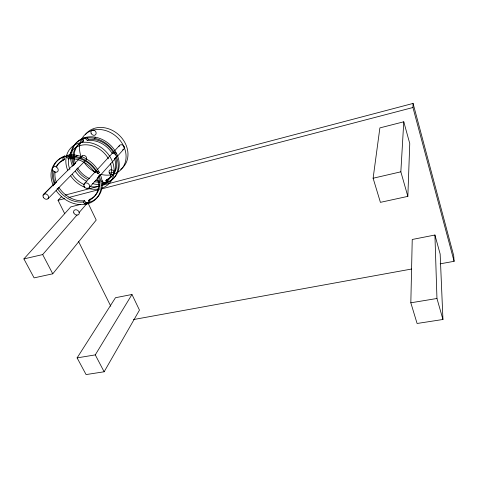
<?xml version="1.0" encoding="UTF-8"?>
<svg xmlns="http://www.w3.org/2000/svg" width="478" height="478" viewBox="0 0 478 478"><rect width="100%" height="100%" fill="white"/><g stroke="black" fill="none" stroke-linecap="round" stroke-linejoin="round"><path stroke-width="0.72" d="M410.829 302.801L412.233 239.478L434.92 235.021L440.154 254.033L442.945 319.489L417.091 323.481L410.829 302.801L436.958 298.487L434.92 235.021M440.16 263.838L454.1 261.305L412.944 107.514L413.07 103.427L101.987 185.392M407.842 196.368L409.76 143.549L403.773 121.794L379.879 127.901L373.115 178.228L380.416 202.349L407.842 196.368L400.845 171.817L403.773 121.794M104.138 371.782L139.468 310.108L131.964 294.484L115.473 297.722L77.107 357.885L86.082 374.573L104.138 371.782L95.277 354.885L131.964 294.484M80.704 204.363L70.78 206.896L23.9 258.915L34.093 277.873L52.759 273.804L96.209 220.065L87.797 202.553L84.248 203.455M23.9 258.915L42.673 254.577L77.119 214.855M79.061 212.62L87.797 202.553M101.581 181.353L102.101 180.762M98.217 176.962L98.432 176.723A24.282 19.502 40.8 0 1 89.506 199.422L88.358 200.742A24.366 19.544 40.8 0 0 97.291 177.989M114.941 158.385L115.323 157.955M115.449 157.818L115.64 157.603A22.992 18.881 41.7 0 1 106.839 179.501L105.805 180.684A23.069 18.923 41.7 0 0 114.618 158.738M116.961 156.76L123.563 149.405M88.914 187.968L98.671 177.117M99.806 175.85L115.945 157.889M97.458 177.953A3.071 2.51 40.3 0 0 99.048 175.563L100.183 174.303A27.15 21.809 40.8 0 1 84.194 203.269M94.961 172.612A3.071 2.51 40.3 0 1 98.181 173.705L99.322 172.45A27.15 21.809 40.8 0 0 66.615 155.47L65.355 156.67A3.101 2.492 43 0 1 68.217 158.732M84.564 183.403L119.727 145.246M64.691 213.636L58.053 200.306L61.823 196.344M47.955 198.782L86.022 159.951M43.086 195.167L54.253 183.803L43.629 194.349M74.628 163.494L82.21 155.906M55.514 182.542L73.493 164.629M75.829 156.569L77.06 155.368M94.453 138.315L95.552 137.24M53.434 185.828A27.246 21.851 40.8 0 1 63.598 157.172L64.865 155.971A3.089 2.486 43.1 0 0 64.44 158.965M91.633 130.59L93.276 130.1M113.447 174.237L111.828 174.673M65.181 195.09L99.824 185.96M58.053 200.306L64.548 198.609M68.874 197.48L99.173 189.557M101.336 188.989L412.944 107.514M373.115 178.228L400.845 171.817M133.428 319.573L411.54 269.036M77.107 357.885L95.277 354.885M42.673 254.577L52.759 273.804M78.619 241.617L110.794 306.249M123.509 145.82L124.286 147.565M436.958 298.487L442.945 319.489M413.07 103.427L453.682 255.593L454.1 261.305M81.595 156.987A2.784 2.271 42.4 0 1 84.152 155.464A2.784 2.271 42.4 0 1 86.655 158.051A2.784 2.271 42.4 0 1 84.923 160.423M119.028 146.543A2.832 2.384 41.7 0 1 121.585 144.756A2.832 2.384 41.7 0 1 124.25 147.29A2.832 2.384 41.7 0 1 122.541 149.877M110.579 163.733A23.38 19.072 41.4 0 1 101.933 185.362M99.287 186.289A23.38 19.072 41.4 0 1 89.47 186.396M84.475 184.753A23.38 19.072 41.4 0 1 72.268 174.255M69.866 169.523A23.38 19.072 41.4 0 1 80.388 145.479A23.38 19.072 41.4 0 1 108.458 158.798M67.864 170.742A26.141 21.325 41.4 0 1 79.617 142.91A26.141 21.325 41.4 0 1 111.47 159.413A26.141 21.325 41.4 0 1 101.659 188.254M99.101 188.924A26.141 21.325 41.4 0 1 86.906 188.075M84.684 187.268A26.141 21.325 41.4 0 1 70.726 175.964M99.048 175.563A27.246 21.851 40.8 0 1 88.884 203.419A27.246 21.851 40.8 0 1 56.213 190.692M65.355 156.67A27.246 21.851 40.8 0 1 98.181 173.705M54.701 184.562A27.15 21.809 40.8 0 1 52.61 170.174M53.333 167.348A27.15 21.809 40.8 0 1 64.865 155.971M100.183 174.303A3.065 2.504 40.4 0 1 98.593 176.687M96.108 171.357A3.065 2.504 40.4 0 1 99.322 172.45M72.417 165.95A25.794 21.157 41.7 0 1 85.628 138.226A25.794 21.157 41.7 0 1 116.793 157.626A25.794 21.157 41.7 0 1 101.91 184.311M99.442 184.49A25.794 21.157 41.7 0 1 92.624 183.654M86.817 181.437A25.794 21.157 41.7 0 1 75.267 171.238M114.774 158.702A2.91 2.426 41.2 0 0 116.321 156.396L117.343 155.266A2.898 2.42 41.3 0 1 115.796 157.567M112.461 153.587A2.91 2.426 41.2 0 1 115.521 154.615L116.542 153.492A2.898 2.42 41.3 0 0 115.264 152.59M73.821 165.442A25.71 21.11 41.7 0 1 86.542 137.198A25.71 21.11 41.7 0 1 117.881 156.7A25.71 21.11 41.7 0 1 102.334 183.188M113.495 152.464A2.898 2.42 41.3 0 1 114.427 152.386M81.571 157.692A25.125 20.817 42.1 0 1 96.915 129.526A25.125 20.817 42.1 0 1 125.995 154.561A25.125 20.817 42.1 0 1 100.96 174.386M95.289 172.223A25.125 20.817 42.1 0 1 84.062 162.257M85.46 134.473A24.964 20.733 42.3 0 1 119.721 135.728A24.964 20.733 42.3 0 1 120.677 169.343M114.182 172.325A24.964 20.733 42.3 0 1 109.211 172.928M106.911 179.65A2.826 2.312 39.4 0 1 106.427 182.363L105.399 183.552A2.838 2.318 39.4 0 0 105.883 180.833M102.167 180.911A2.826 2.312 39.4 0 0 104.778 182.799L103.744 183.988A2.838 2.318 39.4 0 1 101.987 183.223M83.477 140.771A2.922 2.402 44.1 0 1 83.919 137.903L82.79 138.973A2.934 2.408 44 0 0 82.347 141.852M88.287 139.367A2.922 2.402 44.1 0 0 85.592 137.407L84.469 138.483A2.934 2.408 44 0 1 87.169 140.442M99.49 182.082A23.069 18.923 41.7 0 1 94.423 181.724M87.426 179.286A23.069 18.923 41.7 0 1 76.617 169.266L77.741 168.119A22.992 18.881 41.7 0 0 89.649 178.67M98.904 180.911A22.992 18.881 41.7 0 1 95.486 180.541M76.474 169.308A2.856 2.306 42 0 1 76.313 169.349M72.668 166.189A2.856 2.306 42 0 1 74.102 164.342M77.597 168.166A2.85 2.3 42 0 1 77.263 168.232M73.803 165.053A2.85 2.3 42 0 1 75.237 163.213M89.589 199.583A2.982 2.39 38.7 0 1 89.117 202.397L87.97 203.718A2.993 2.39 38.6 0 0 88.442 200.903M84.63 200.856A2.982 2.39 38.7 0 0 87.39 202.833L86.243 204.16A2.993 2.39 38.6 0 1 83.471 202.176M66.615 155.47A3.089 2.486 43.1 0 1 69.465 157.531M63.18 160.166A3.101 2.492 43 0 1 63.598 157.172M54.139 171.357A24.366 19.544 40.8 0 0 55.042 183.474L56.302 182.22A24.282 19.502 40.8 0 1 55.09 171.835M56.069 166.643A24.366 19.544 40.8 0 1 63.269 160.333L64.53 159.126A24.282 19.502 40.8 0 0 56.547 166.906M57.45 188.696A3.017 2.378 41.1 0 1 57.097 188.762M53.422 185.225A3.017 2.378 41.1 0 1 54.886 183.51M58.698 187.424A3.005 2.372 41.2 0 1 58.531 187.46M54.677 184.359A3.005 2.372 41.2 0 1 56.147 182.255M84.558 200.694L83.393 202.015A24.366 19.544 40.8 0 1 57.599 188.649L58.848 187.376A24.282 19.502 40.8 0 0 84.558 200.694M95.953 171.405L94.799 172.66A24.366 19.544 40.8 0 0 68.294 158.905L69.543 157.698A24.282 19.502 40.8 0 1 95.953 171.405M113.346 152.512L112.312 153.635A23.069 18.923 41.7 0 0 87.241 140.61L88.358 139.528A22.992 18.881 41.7 0 1 113.346 152.512M75.381 163.177L74.251 164.307A23.069 18.923 41.7 0 1 82.425 142.014L83.554 140.932A22.992 18.881 41.7 0 0 75.381 163.177M109.259 172.785A2.766 2.282 39.8 0 0 113.704 173.998A2.766 2.282 39.8 0 0 111.858 169.804A2.766 2.282 39.8 0 0 109.259 172.785M91.077 133.159A2.856 2.372 44.6 0 0 95.57 134.718A2.856 2.372 44.6 0 0 93.975 130.249A2.856 2.372 44.6 0 0 91.077 133.159M43.235 197.097A3.101 2.414 40.7 0 0 48.123 198.615A3.101 2.414 40.7 0 0 46.025 193.978A3.101 2.414 40.7 0 0 43.235 197.097M73.827 212.937A3.077 2.432 38.2 0 0 78.739 214.461A3.077 2.432 38.2 0 0 76.725 209.878A3.077 2.432 38.2 0 0 73.827 212.937M84.062 186.247A3.161 2.551 39.9 0 0 89.099 187.794A3.161 2.551 39.9 0 0 87.074 183.008A3.161 2.551 39.9 0 0 84.062 186.247M52.586 169.702A3.191 2.533 42.5 0 0 57.539 171.698A3.191 2.533 42.5 0 0 55.884 166.786A3.191 2.533 42.5 0 0 52.586 169.702"/></g></svg>
